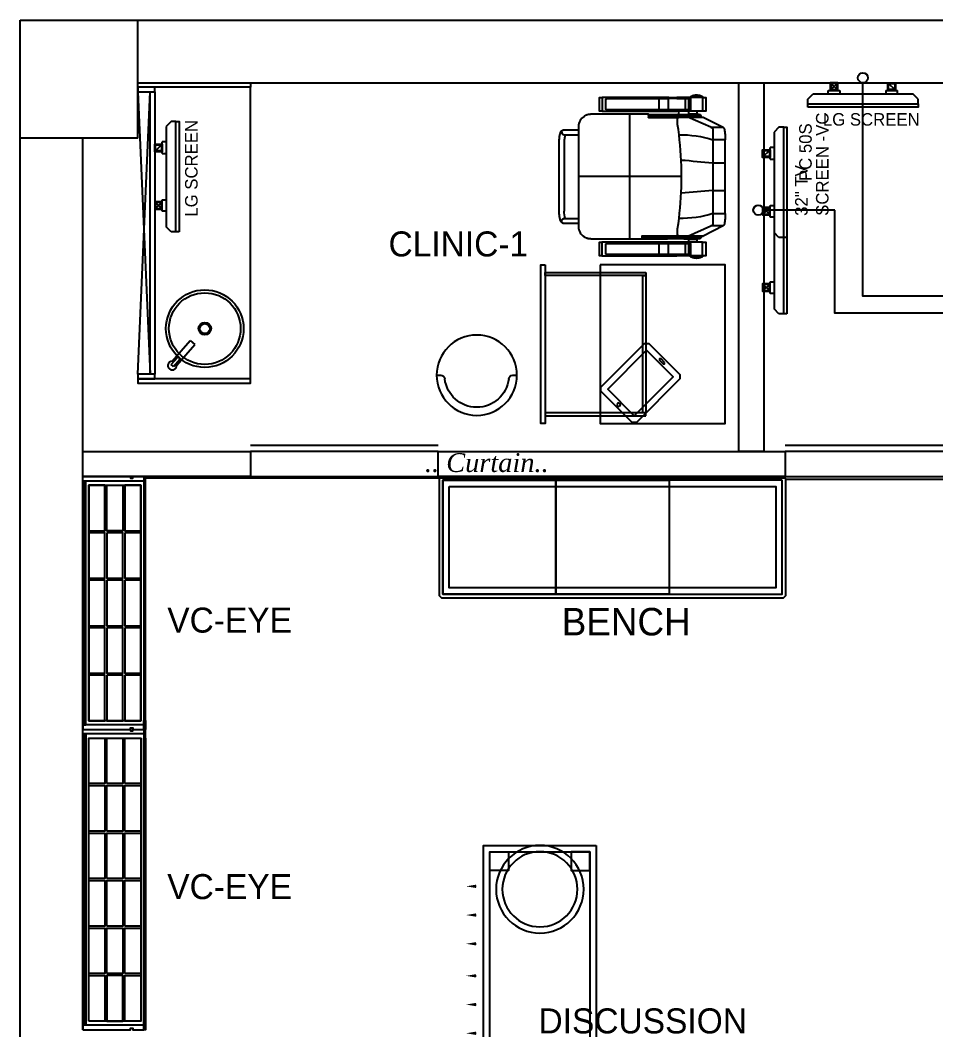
# Model space of a CAD drawing. Header units: metres. Extents: x 9275 to 22055, y -1037022 to -1028289.
# Drawn here: x 9275 to 12931, y -1032322 to -1028289 of the extents above; entities that cross this region are included whole.
import ezdxf

# ---------------------------------------------------------------- set-up
doc = ezdxf.new("R2010")
doc.units = ezdxf.units.M
for name, color, linetype in [('Column', 243, 'Continuous'), ('curtain', 144, 'Continuous'), ('Floor-Unit', 1, 'Continuous'), ('LENS_CURTAIN', 5, 'Continuous'), ('LENS_FURNITURE', 13, 'Continuous'), ('LENS_PARTITION', 21, 'Continuous'), ('LENS_TEXT', 31, 'Continuous'), ('LK-FLUTTED FINISH', 20, 'Continuous'), ('LN-DIMENSION', 252, 'Continuous'), ('LN-ELEVATION-1', 81, 'Continuous'), ('LN-ELEVATION-2', 103, 'Continuous'), ('LN-ELEVATION-3', 125, 'Continuous'), ('LN-ELEVATION-5', 167, 'Continuous'), ('LN-HATCH', 251, 'Continuous'), ('LN-TEXT', 255, 'Continuous'), ('Mirror', 4, 'Continuous'), ('TV', 3, 'Continuous'), ('wall', 5, 'Continuous')]:
    doc.layers.add(name, color=color, linetype=linetype)

# ---------------------------------------------------------------- blocks, each defined once
blk = doc.blocks.new('sfeqwef')
at = {"layer": 'Column'}
for q in [(-471, 0), (0, -469)]:
    blk.add_line((-471, -469), q, dxfattribs=at)
at = {"layer": 'LENS_CURTAIN'}
for points in [[(-1823, -919), (-1823, -1669), (-1723, -1669), (-1723, -919)], [(-1823, -3054.6), (-1823, -3804.6), (-1723, -3804.6), (-1723, -3054.6)]]:
    blk.add_lwpolyline(points, close=True, dxfattribs=at)
at = {"layer": 'LENS_PARTITION'}
for points in [[(-1723, -919), (-1823, -919), (-1823, -250), (-1723, -250)], [(-1723, -3054.6), (-1823, -3054.6), (-1823, -1669), (-1723, -1669)], [(-1723, -2869), (-250, -2869), (-250, -2969), (-1723, -2969)]]:
    blk.add_lwpolyline(points, close=True, dxfattribs=at)
at = {"layer": 'LK-FLUTTED FINISH'}
blk.add_lwpolyline([(-1835, -7822), (-1835, -3054.6)], dxfattribs=at)
at = {"layer": 'Mirror'}
for points in [[(-1830.8, -3053.3), (-1829, -500)], [(-1824.8, -3053.3), (-1823, -500)]]:
    blk.add_lwpolyline(points, dxfattribs=at)
at = {"layer": 'wall', "color": 1}
for p, q in [((-8233, 0), (0, 0)), ((0, 0), (0, -12780)), ((-4033, -250), (-471, -250)), ((-250, -469), (-250, -6707))]:
    blk.add_line(p, q, dxfattribs=at)
blk = doc.blocks.new('rtf')
at = {"color": 0, "linetype": 'ByBlock'}
for p, q in [((16412.5, -172798.8), (16452.4, -172798.8)), ((16412.5, -172810.8), (16412.5, -172798.8)), ((16412.5, -172810.8), (16452.4, -172810.8)), ((16425.3, -172793.1), (16535.3, -172793.1)), ((16535.3, -172793.1), (16535.3, -172817.1)), ((16425.3, -172817.1), (16535.3, -172817.1))]:
    blk.add_line(p, q, dxfattribs=at)
for centre, radius, start, end in [((16412.5, -172805.1), 17.5, 21.0506, 340.9422), ((16444.5, -172804.8), 9.89, 322.6562, 37.3438)]:
    blk.add_arc(centre, radius, start, end, dxfattribs=at)
blk = doc.blocks.new('dsg')
at = {"color": 0, "linetype": 'ByBlock'}
for radius in [155, 143, 25, 20]:
    blk.add_circle((11491.5, -171102.6), radius, dxfattribs=at)
blk.add_blockref('rtf', (-5117.5, 1702.9), dxfattribs=at)
blk = doc.blocks.new('CLINIC - CABINET SINK')
at = {"layer": 'LN-ELEVATION-1'}
for points in [[(-581.4, 225), (-599.4, 225), (-599.4, -225), (-581.4, -225)], [(-581.4, 225), (-563.4, 225), (-563.4, 157), (-581.4, 157)], [(564.6, 225), (582.6, 225), (582.6, 157), (564.6, 157)], [(582.6, 225), (600.6, 225), (600.6, -225), (582.6, -225)], [(-563.4, 157), (564.6, 157), (564.6, 175), (-563.4, 175)]]:
    blk.add_lwpolyline(points, close=True, dxfattribs=at)
at = {"layer": 'LN-ELEVATION-2'}
blk.add_line((582.6, -225), (-581.4, -225), dxfattribs=at)
at = {"layer": 'LN-HATCH'}
for p, q in [((564.6, 225), (-563.4, 175)), ((-563.4, 225), (564.6, 175))]:
    blk.add_line(p, q, dxfattribs=at)
at = {"layer": 'LN-ELEVATION-3', "xscale": -1, "rotation": 41.1558274151866}
blk.add_blockref('dsg', (-103569.3, 136346.7), dxfattribs=at)
blk = doc.blocks.new('CLINIC SCREEN')
at = {"layer": 'TV'}
for p, q in [((-103.1, 42.9), (-127.4, 18.6)), ((-127.4, 42.9), (-103.1, 18.6)), ((102.7, 42.9), (127, 18.6)), ((-220, -19.4), (-200.6, 0)), ((200.6, 0), (-200.6, 0)), ((-138.5, 0), (-138.5, 15.5)), ((-138.5, 15.5), (-92, 15.5)), ((-92, 15.5), (-92, 0)), ((92, 15.5), (92, 0)), ((92, 15.5), (138.5, 15.5)), ((138.5, 0), (138.5, 15.5)), ((220, -19.4), (200.6, 0)), ((-220, -38.8), (-220, -19.4)), ((220, -38.8), (220, -19.4))]:
    blk.add_line(p, q, dxfattribs=at)
for points in [[(-130.4, 15.5), (-100.1, 15.5), (-100.1, 45.9), (-130.4, 45.9)], [(-127.4, 18.6), (-103.1, 18.6), (-103.1, 42.9), (-127.4, 42.9)], [(130, 15.5), (99.7, 15.5), (99.7, 45.9), (130, 45.9)], [(127, 18.6), (102.7, 18.6), (102.7, 42.9), (127, 42.9)], [(-220, -51.7), (-220, -38.8), (220, -38.8), (220, -51.7)]]:
    blk.add_lwpolyline(points, close=True, dxfattribs=at)
at = {"layer": 'Floor-Unit', "color": 0}
blk.add_text('LG SCREEN', height=50, dxfattribs=at).set_placement((-159.9, -125.4))
blk = doc.blocks.new('Chair')
at = {"layer": 'Floor-Unit'}
for p, q in [((587017.2, -21249.2), (586990.8, -21249.2)), ((587490.8, -21249.2), (587464.4, -21249.2))]:
    blk.add_line(p, q, dxfattribs=at)
blk.add_circle((587240.8, -21249.2), 250, dxfattribs=at)
for centre, radius, start, end in [((587017.2, -21274.2), 25, 6.37937, 90), ((587464.4, -21274.2), 25, 90, 173.62063), ((587240.8, -21249.2), 200, 186.37937, 353.62063)]:
    blk.add_arc(centre, radius, start, end, dxfattribs=at)
blk = doc.blocks.new('chr')
at = {"layer": 'Defpoints'}
for p, q in [((0, 205.7), (0, -205.7)), ((-249, 0), (249, 0))]:
    blk.add_line(p, q, dxfattribs=at)
at = {"layer": 'LENS_FURNITURE'}
for points in [[(-197, 372.7), (-237.8, 291.7), (-237.8, 231.2), (-238, 230.4), (-238, 199.5), (-238, 199.4)], [(-147.2, 331.1), (-147.2, 380.6), (-151.5, 380.5), (-155.9, 380.4), (-160.1, 380.3), (-164.3, 380.1), (-168.3, 379.8), (-172.2, 379.4), (-175.9, 379), (-179.3, 378.5), (-182.5, 378), (-185.5, 377.5), (-188.1, 376.9), (-190.5, 376.2), (-192.5, 375.6), (-194.2, 374.9), (-195.5, 374.1), (-196.4, 373.4), (-197, 372.7), (-197, 322.4)], [(-147.2, 380.6), (147.2, 380.6)], [(-54.8, 331.1), (-54.8, 380.6)], [(54.8, 331.1), (54.8, 380.6)], [(197, 322.4), (197, 372.7), (196.5, 373.4), (195.5, 374.1), (194.2, 374.9), (192.5, 375.6), (190.5, 376.2), (188.2, 376.9), (185.5, 377.5), (182.6, 378), (179.4, 378.5), (175.9, 379), (172.2, 379.4), (168.4, 379.8), (164.3, 380.1), (160.2, 380.3), (155.9, 380.4), (151.6, 380.5), (147.2, 380.6), (147.2, 331.1)], [(238, 199.4), (238, 199.5), (238, 230.4), (237.8, 231.2), (237.8, 291.7), (197, 372.7)], [(147.2, 331.1), (-147.2, 331.1)], [(-316.5, 290.7), (-318.5, 290.7), (-318.8, 290.3), (-319.1, 289.9), (-319.3, 289.4), (-319.9, 288.6), (-320.1, 288.1), (-320.4, 287.7), (-320.9, 286.8), (-321.2, 286.4), (-321.4, 285.9), (-321.6, 285.5), (-321.8, 285), (-322.3, 284.1), (-322.5, 283.6), (-322.7, 283.2), (-322.9, 282.7), (-323.1, 282.2), (-323.3, 281.8), (-323.5, 281.3), (-323.8, 280.4), (-324, 279.9), (-324.1, 279.4), (-324.5, 278.4), (-324.6, 277.9), (-324.7, 277.5), (-324.9, 277), (-325, 276.5), (-325.2, 275.5), (-325.5, 274.5), (-325.6, 274), (-325.7, 273.5), (-325.9, 272), (-326.1, 270.5), (-326.1, 270), (-326.2, 269.5), (-326.2, 269), (-326.3, 268.5), (-326.3, 268), (-326.3, 267.5), (-326.3, 267), (-326.3, 266.5), (-326.4, 266), (-326.4, 265.4), (-326.3, 264.9), (-326.3, 264.4), (-326.3, 263.9), (-326.3, 262.9), (-326.2, 262.4), (-326.2, 261.9), (-326.1, 261.4), (-326.1, 260.9), (-325.9, 259.4), (-325.8, 258.9), (-325.7, 258.4), (-325.7, 257.9), (-325.6, 257.4), (-325.5, 256.9), (-325.4, 256.4), (-325.2, 255.9), (-325, 254.9), (-324.9, 254.4), (-324.7, 253.9), (-324.6, 253.4), (-324.5, 253), (-324, 251.5), (-323.8, 251), (-323.6, 250.5), (-323.5, 250.1), (-323.3, 249.6), (-323.1, 249.1), (-322.9, 248.7), (-322.7, 248.2), (-322.5, 247.7), (-322.3, 247.3), (-321.8, 246.4), (-321.6, 245.9), (-321.4, 245.5), (-321.2, 245), (-320.7, 244.1), (-320.4, 243.7), (-320.1, 243.2), (-319.9, 242.8), (-319.3, 242), (-319.1, 241.5), (-318.8, 241.1), (-318.5, 240.7), (-316.5, 240.7)], [(-318.5, 240.7), (-318.5, 290.7)], [(-261.5, 290.2), (-261.5, 303.2), (-316.5, 303.2), (-316.5, 290.2), (-261.5, 290.2), (-261.5, 187)], [(-316.5, 290.2), (-316.5, 187)], [(-238, 277.2), (-242, 277.2), (-242, 283.1), (-242.2, 283.1), (-242.6, 283.1), (-242.8, 283), (-243, 283), (-243.1, 283), (-243.3, 283), (-243.5, 282.9), (-243.7, 282.9), (-244.1, 282.8), (-244.2, 282.7), (-244.4, 282.6), (-244.8, 282.5), (-244.9, 282.4), (-245.1, 282.3), (-245.3, 282.2), (-245.6, 282), (-245.8, 281.9), (-245.9, 281.8), (-246.1, 281.7), (-246.2, 281.5), (-246.4, 281.4), (-246.5, 281.3), (-246.6, 281.2), (-246.8, 281), (-246.9, 280.9), (-247, 280.7), (-247.1, 280.6), (-247.4, 280.3), (-247.5, 280.1), (-247.6, 280), (-247.7, 279.8), (-247.8, 279.6), (-247.9, 279.3), (-248.1, 278.9), (-248.2, 278.6), (-248.3, 278.4), (-248.3, 278.2), (-248.4, 278), (-248.4, 277.8), (-248.4, 277.6), (-248.4, 277.4), (-248.5, 277.3), (-248.5, 277.1), (-248.5, 276.9), (-248.5, 276.7)], [(-238, 283.1), (-242, 283.1)], [(-238, 230.2), (-238, 230.4), (-238, 290.9), (-238, 291), (-238, 291.1), (-237.9, 291.2), (-237.9, 291.3), (-237.9, 291.4), (-237.9, 291.5), (-237.8, 291.6), (-237.8, 291.7)], [(-237.8, 231.2), (-197, 322.4)], [(197, 322.4), (237.8, 231.2)], [(197, 321.2), (197, 321.7), (197, 321.9)], [(238, 230.2), (238, 230.4), (238, 290.9), (238, 291), (238, 291.1), (238, 291.2), (238, 291.3), (237.9, 291.4), (237.9, 291.5), (237.9, 291.6), (237.8, 291.7)], [(248.5, 276.7), (248.5, 277.3), (248.4, 277.4), (248.4, 277.6), (248.4, 277.8), (248.4, 278), (248.3, 278.2), (248.1, 278.7), (248.1, 278.9), (247.9, 279.3), (247.9, 279.4), (247.8, 279.6), (247.7, 279.8), (247.6, 280), (247.5, 280.1), (247.4, 280.3), (247.1, 280.6), (247, 280.7), (246.9, 280.9), (246.8, 281), (246.6, 281.2), (246.5, 281.3), (246.1, 281.7), (245.9, 281.8), (245.8, 281.9), (245.6, 282), (245.3, 282.2), (245.1, 282.3), (244.9, 282.4), (244.8, 282.5), (244.4, 282.6), (244.2, 282.7), (244.1, 282.8), (243.9, 282.8), (243.7, 282.9), (243.5, 282.9), (243.3, 283), (243.1, 283), (242.9, 283), (242.8, 283), (242.6, 283.1), (242.2, 283.1), (242, 283.1), (242, 277.2), (238, 277.2)], [(242, 283.1), (238, 283.1)], [(316.5, 290.4), (316.5, 303.4), (261.5, 303.4), (261.5, 290.4), (316.5, 290.4), (316.5, 187.2)], [(261.5, 290.4), (261.5, 187.2)], [(316.5, 240.9), (318.5, 240.9), (318.8, 241.3), (319.1, 241.7), (319.6, 242.6), (320.1, 243.4), (320.7, 244.3), (320.9, 244.8), (321.2, 245.2), (321.4, 245.6), (321.6, 246.1), (321.8, 246.5), (322.1, 247), (322.3, 247.5), (322.5, 247.9), (322.7, 248.4), (322.9, 248.9), (323.1, 249.3), (323.3, 249.8), (323.5, 250.3), (323.8, 251.2), (324, 251.7), (324.1, 252.2), (324.5, 253.1), (324.6, 253.6), (324.9, 254.6), (325, 255.1), (325.2, 256.1), (325.4, 256.6), (325.5, 257.1), (325.6, 257.6), (325.7, 258.1), (325.7, 258.6), (325.8, 259.1), (326, 260.1), (326.1, 261.1), (326.1, 261.6), (326.2, 262.1), (326.3, 263.1), (326.3, 263.6), (326.3, 264.1), (326.3, 264.6), (326.3, 265.1), (326.4, 265.6), (326.4, 266.1), (326.3, 266.6), (326.3, 267.1), (326.3, 267.7), (326.3, 268.2), (326.3, 268.7), (326.2, 269.7), (326.1, 270.2), (326.1, 270.7), (326, 271.7), (325.8, 272.7), (325.7, 273.2), (325.7, 273.7), (325.5, 274.7), (325.4, 275.2), (325.2, 275.7), (325, 276.7), (324.9, 277.2), (324.7, 277.6), (324.6, 278.1), (324.5, 278.6), (324.1, 279.6), (324, 280.1), (323.8, 280.6), (323.5, 281.5), (323.3, 282), (322.9, 282.9), (322.7, 283.4), (322.3, 284.3), (321.8, 285.2), (321.6, 285.7), (321.4, 286.1), (321.2, 286.6), (320.9, 287), (320.7, 287.5), (320.1, 288.3), (319.9, 288.8), (319.6, 289.2), (319.3, 289.6), (319.1, 290), (318.8, 290.5), (318.5, 290.9), (316.5, 290.9)], [(318.5, 290.9), (318.5, 240.9)], [(-248.5, 265.7), (-249.5, 266.7), (-261.5, 266.7)], [(-249.5, 234.7), (-249.5, 266.7)], [(-242.5, 257.7), (-242.5, 276.7), (-248.5, 276.7), (-248.5, 257.7)], [(-242.5, 249.3), (-242.5, 249.4), (-242.4, 249.6), (-242.2, 249.6), (-242, 249.6), (-242, 277.2), (-242.1, 277.2), (-242.1, 277.2), (-242.2, 277.1), (-242.2, 277.1), (-242.3, 277.1), (-242.3, 277), (-242.4, 277), (-242.4, 277), (-242.5, 276.9), (-242.5, 276.8), (-242.5, 276.8), (-242.5, 276.7), (-242.5, 276.7)], [(-238, 201.8), (-238.2, 201.6), (-238.4, 201.5), (-238.6, 201.3), (-238.8, 201.1), (-238.9, 200.9), (-239.1, 200.8), (-239.3, 200.6), (-239.5, 200.4), (-239.7, 200.2), (-239.8, 200), (-240, 199.8), (-240.2, 199.6), (-240.3, 199.4), (-240.5, 199.2), (-240.6, 199), (-240.9, 198.6), (-241.1, 198.1), (-241.2, 197.9), (-241.4, 197.7), (-241.5, 197.4), (-241.6, 197.2), (-241.7, 197), (-241.8, 196.7), (-241.9, 196.5), (-241.9, 196.2), (-242, 196), (-242.1, 195.8), (-242.2, 195.5), (-242.2, 195.3), (-242.3, 195), (-242.3, 194.8), (-242.4, 194.5), (-242.4, 194), (-242.5, 193.7), (-242.5, 193.2), (-242.5, 232.1), (-242.2, 236.1), (-241.2, 240.1), (-239.5, 243.8), (-238, 246)], [(-242, 249.6), (-240.7, 249.6), (-239.3, 249.6), (-238, 249.5)], [(238, 246.1), (238.5, 245.4), (240.2, 242.4), (241.5, 239.1), (242.2, 235.6), (242.5, 232.1), (242.5, 193.2), (242.5, 84), (242.2, 81.9), (241.2, 79.8), (239.7, 77.4), (237.7, 75), (236, 73.4), (236, 73.4), (236.4, 73.5), (238.1, 74), (240.7, 74.9), (242.8, 75.7), (244.4, 76.5), (245.5, 77.3), (245.3, 77.5), (245.1, 77.6), (244.8, 77.9), (244.5, 78.3), (244.4, 78.5), (244.2, 78.7), (244.1, 78.8), (243.9, 79.2), (243.8, 79.4), (243.6, 79.6), (243.5, 79.8), (243.4, 80), (243.3, 80.2), (243.2, 80.4), (243.1, 80.7), (243.1, 80.9), (243, 81.1), (242.9, 81.3), (242.8, 81.7), (242.7, 82), (242.7, 82.2), (242.6, 82.4), (242.6, 82.6), (242.6, 82.9), (242.5, 83.1), (242.5, 83.5), (242.5, 83.8), (242.5, 84)], [(238, 249.5), (239.3, 249.6), (242, 249.6)], [(242.5, 249.3), (242.4, 249.5), (242.4, 249.5), (242.4, 249.5), (242.4, 249.5), (242.2, 249.6), (242, 249.6), (242, 277.2), (242.1, 277.2), (242.1, 277.2), (242.2, 277.1), (242.2, 277.1), (242.3, 277.1), (242.3, 277), (242.4, 277), (242.4, 277), (242.5, 276.9), (242.5, 276.8), (242.5, 276.8), (242.5, 276.7), (242.5, 276.7)], [(242.5, 257.7), (242.5, 276.7), (248.5, 276.7), (248.5, 257.7)], [(261.5, 266.9), (249.5, 266.9), (248.5, 265.9)], [(249.5, 266.9), (249.5, 234.9)], [(-266.5, 187), (-266.5, 241.7), (-311.5, 241.7), (-311.5, 187)], [(-266.5, 233.8), (-311.5, 233.8)], [(-266.5, 219.8), (-311.5, 219.8)], [(-261.5, 234.7), (-249.5, 234.7), (-248.5, 235.7)], [(-248.5, 215.4), (-248.5, 209.6), (-242.5, 209.6), (-242.5, 215.4), (-248.5, 215.4), (-248.5, 235.9)], [(-248.5, 209.6), (-248.5, 149.4)], [(-242.5, 235.9), (-242.5, 215.4)], [(-242.5, 222.6), (-242.4, 223), (-242.4, 223.1), (-242.4, 223.1), (-242.4, 223.1), (-242.2, 223.4), (-242, 223.6)], [(-242.5, 209.6), (-242.5, 149.4)], [(-214.9, 189.4), (-208.1, 190.4), (-187.4, 193.3), (-166.6, 195.9), (-145.8, 198.2), (-125, 200.2), (-104.2, 201.9), (-83.3, 203.3), (-62.4, 204.4), (-41.5, 205.2), (-20.6, 205.7), (0.3, 205.8), (21.2, 205.6), (42.1, 205.2), (63, 204.4), (83.9, 203.3), (104.8, 201.9), (125.6, 200.2), (146.5, 198.2), (167.2, 195.8), (188, 193.2), (208.7, 190.3), (214.9, 189.4)], [(236, 193.5), (242.5, 193.2), (242.5, 193.5), (242.5, 193.7), (242.4, 194.2), (242.4, 194.5), (242.3, 194.8), (242.3, 195), (242.2, 195.2), (242.2, 195.5), (242.1, 195.7), (242, 196), (242, 196.2), (241.9, 196.5), (241.7, 196.9), (241.5, 197.4), (241.3, 197.9), (241.2, 198.1), (240.9, 198.5), (240.8, 198.8), (240.6, 199), (240.3, 199.4), (240.2, 199.6), (240, 199.8), (239.9, 200), (239.7, 200.2), (239.5, 200.4), (239.4, 200.6), (239.2, 200.7), (239, 200.9), (238.8, 201.1), (238.4, 201.4), (238, 201.7)], [(242, 223.7), (242.2, 223.4), (242.4, 223.2), (242.5, 223), (242.5, 222.7)], [(242.5, 214.3), (242.5, 209.8), (248.5, 209.8), (248.5, 214.3), (242.5, 214.3), (242.5, 235.9)], [(242.5, 149.5), (242.5, 209.8)], [(248.5, 235.9), (249.5, 234.9), (261.5, 234.9)], [(248.5, 214.3), (248.5, 235.9)], [(248.5, 149.5), (248.5, 209.8)], [(311.5, 187.2), (311.5, 241.8), (266.5, 241.8), (266.5, 187.2)], [(311.5, 234), (266.5, 234)], [(311.5, 220), (266.5, 220)], [(-316.5, 155.2), (-316.5, 187), (-311.5, 187), (-311.5, 155.2)], [(-266.5, 155.2), (-266.5, 187), (-261.5, 187), (-261.5, 155.2)], [(-236, 193.5), (-236.5, 193.5), (-237.1, 193.5), (-238.2, 193.5), (-238.7, 193.5), (-239.2, 193.5), (-239.8, 193.4), (-240.3, 193.4), (-241.4, 193.3), (-242, 193.3), (-242.5, 193.2), (-242.5, 59), (-242.2, 57), (-241.2, 54.8), (-239.8, 52.5), (-237.7, 50), (-236, 48.4), (-236, 193.4)], [(-238, 199.5), (-238, 199.4), (-238, 199.1), (-238, 198.6), (-237.9, 198.4), (-237.9, 197.9), (-237.8, 197.7), (-237.7, 197.2), (-237.7, 197), (-237.6, 196.7), (-237.6, 196.5), (-237.5, 196.3), (-237.4, 196), (-237.3, 195.8), (-237.2, 195.6), (-237.1, 195.4), (-237, 195.1), (-236.9, 194.9), (-236.8, 194.7), (-236.5, 194.1), (-236.3, 193.9), (-236.2, 193.7), (-236.1, 193.5), (-235.8, 193.1), (-235.5, 192.7), (-235.3, 192.6), (-235.1, 192.4), (-235, 192.2), (-234.8, 192), (-234.6, 191.9), (-234.2, 191.6), (-233.9, 191.3), (-233.5, 191), (-233.3, 190.9), (-233, 190.7), (-232.6, 190.5), (-232.4, 190.4), (-232, 190.2), (-231.7, 190.1), (-231.5, 190), (-231.1, 189.8), (-230.8, 189.8), (-230.6, 189.7), (-230.4, 189.7), (-230.1, 189.6), (-229.9, 189.5), (-229.7, 189.5), (-229.4, 189.5), (-228.9, 189.4), (-228.7, 189.4), (-228.5, 189.4), (-228.2, 189.4), (-228, 189.4), (-214.9, 189.4)], [(214.9, 189.4), (228, 189.4), (228.3, 189.4), (228.5, 189.4), (228.7, 189.4), (229, 189.4), (229.5, 189.5), (229.7, 189.5), (229.9, 189.5), (230.6, 189.7), (230.9, 189.8), (231.1, 189.8), (231.3, 189.9), (231.6, 190), (231.8, 190.1), (232, 190.2), (232.2, 190.3), (232.4, 190.4), (232.7, 190.5), (233.1, 190.7), (233.3, 190.9), (233.5, 191), (233.9, 191.3), (234.3, 191.6), (234.6, 191.9), (234.8, 192), (235, 192.2), (235.2, 192.4), (235.3, 192.6), (235.5, 192.7), (235.8, 193.1), (236.1, 193.5), (236.4, 193.9), (236.5, 194.1), (236.6, 194.3), (236.9, 194.7), (237, 194.9), (237.1, 195.1), (237.2, 195.4), (237.3, 195.6), (237.4, 195.8), (237.5, 196), (237.5, 196.3), (237.6, 196.5), (237.7, 196.7), (237.8, 197.4), (237.9, 197.7), (237.9, 197.9), (238, 198.4), (238, 198.6), (238, 198.9), (238, 199.1), (238, 199.4), (238, 199.5)], [(249, 73.3), (236, 73.4), (236, 193.3)], [(261.5, 194), (248.5, 194)], [(261.5, 155.4), (261.5, 187.2), (266.5, 187.2), (266.5, 155.4)], [(-316.5, -111.8), (-316.5, 155.2), (-311.5, 155.2), (-311.5, -91.8), (-311.5, -92), (-311.5, -92.1), (-311.5, -92.3), (-311.5, -92.5), (-311.4, -92.7), (-311.4, -93), (-311.3, -93.2), (-311.3, -93.3), (-311.2, -93.6), (-311.1, -93.8), (-311, -93.9), (-310.9, -94.1), (-310.9, -94.3), (-310.6, -94.7), (-310.5, -94.8), (-310.4, -95), (-310.3, -95.1), (-310.1, -95.2), (-309.9, -95.5), (-309.8, -95.6), (-309.7, -95.7), (-309.2, -96), (-309.1, -96.1), (-309, -96.2), (-308.8, -96.2), (-308.5, -96.4), (-308.2, -96.5), (-308, -96.6), (-307.7, -96.7), (-307.5, -96.7), (-307.3, -96.7), (-307.2, -96.8), (-307, -96.8), (-306.8, -96.8), (-306.7, -96.8), (-306.5, -96.8), (-271.5, -96.8), (-271.3, -96.8), (-271.2, -96.8), (-271, -96.8), (-270.8, -96.8), (-270.5, -96.7), (-270.3, -96.7), (-270, -96.6), (-269.8, -96.5), (-269.7, -96.5), (-269.5, -96.4), (-269.2, -96.2), (-269.1, -96.2), (-268.9, -96.1), (-268.8, -96), (-268.6, -95.9), (-268.3, -95.7), (-268.2, -95.6), (-268.1, -95.5), (-267.8, -95.2), (-267.7, -95.1), (-267.6, -95), (-267.5, -94.8), (-267.4, -94.7), (-267.3, -94.5), (-267.2, -94.4), (-267.1, -94.1), (-267, -93.9), (-266.9, -93.6), (-266.8, -93.5), (-266.7, -93.3), (-266.7, -93.2), (-266.6, -93), (-266.6, -92.7), (-266.5, -92.5), (-266.5, -92.3), (-266.5, -92), (-266.5, -91.8), (-266.5, 155.2), (-261.5, 155.2), (-261.5, -111.8)], [(-266.5, 152.7), (-311.5, 152.7)], [(-248.5, 50.7), (-248.5, 52.8), (-248.5, 149.4), (-242.5, 149.4), (-242.5, 61.3)], [(248.5, 75.6), (248.5, 149.5), (242.5, 149.5), (242.5, 83.8)], [(316.5, 155.4), (316.5, -111.6), (261.5, -111.6), (261.5, -121.6), (316.5, -121.6), (316.5, -111.6)], [(261.5, -111.6), (261.5, 155.4), (266.5, 155.4), (266.5, -91.6), (266.5, -91.8), (266.5, -91.9), (266.5, -92.1), (266.5, -92.3), (266.6, -92.5), (266.6, -92.6), (266.6, -92.8), (266.7, -93.1), (266.8, -93.3), (266.8, -93.4), (266.9, -93.6), (267, -93.8), (267.1, -93.9), (267.1, -94.1), (267.2, -94.2), (267.3, -94.4), (267.4, -94.5), (267.5, -94.6), (267.6, -94.8), (267.7, -94.9), (267.8, -95), (268.1, -95.3), (268.2, -95.4), (268.3, -95.5), (268.6, -95.7), (268.8, -95.8), (268.9, -95.9), (269, -96), (269.4, -96.1), (269.8, -96.3), (270, -96.4), (270.3, -96.5), (270.5, -96.5), (270.6, -96.5), (270.8, -96.6), (271, -96.6), (271.2, -96.6), (271.5, -96.6), (306.5, -96.6), (306.7, -96.6), (306.8, -96.6), (307, -96.6), (307.2, -96.6), (307.3, -96.5), (307.5, -96.5), (307.7, -96.5), (308, -96.4), (308.2, -96.3), (308.3, -96.3), (308.6, -96.1), (308.8, -96), (308.9, -96), (309.1, -95.9), (309.2, -95.8), (309.4, -95.7), (309.7, -95.5), (309.8, -95.4), (309.9, -95.3), (310.1, -95), (310.3, -94.9), (310.4, -94.8), (310.6, -94.5), (310.7, -94.4), (310.8, -94.2), (310.9, -94.1), (310.9, -93.9), (311, -93.8), (311.1, -93.4), (311.2, -93.3), (311.3, -93.1), (311.4, -92.8), (311.4, -92.6), (311.4, -92.5), (311.5, -92.3), (311.5, -92.1), (311.5, -91.9), (311.5, -91.8), (311.5, -91.6), (311.5, 155.4)], [(311.5, 152.9), (266.5, 152.9)], [(-266.5, 115.3), (-311.5, 115.3)], [(311.5, 115.5), (266.5, 115.5)], [(-249, 48.3), (-236, 48.4), (-236, 48.4), (-236.4, 48.5), (-238.1, 49), (-240.7, 49.9), (-242.8, 50.7), (-244.4, 51.5), (-245.5, 52.3), (-245.3, 52.5), (-245.1, 52.6), (-244.8, 52.9), (-244.5, 53.3), (-244.4, 53.5), (-244.2, 53.7), (-244.1, 53.8), (-244, 54), (-243.9, 54.2), (-243.6, 54.6), (-243.5, 54.8), (-243.4, 55), (-243.3, 55.2), (-243.2, 55.4), (-243.1, 55.7), (-243.1, 55.9), (-243, 56.1), (-242.9, 56.3), (-242.8, 56.7), (-242.7, 57), (-242.7, 57.2), (-242.6, 57.4), (-242.6, 57.6), (-242.6, 57.9), (-242.5, 58.1), (-242.5, 58.5), (-242.5, 58.8), (-242.5, 59)], [(-249, -155.7), (-249, 48.3), (-249, 48.5), (-249, 48.6), (-249, 48.8), (-249, 49), (-248.9, 49.2), (-248.9, 49.4), (-248.9, 49.6), (-248.8, 49.8), (-248.8, 49.9), (-248.7, 50.1), (-248.6, 50.5), (-248.4, 50.8), (-248.4, 51), (-248.3, 51.1), (-248.2, 51.3), (-248, 51.6), (-247.9, 51.8), (-247.8, 51.9), (-247.6, 52.1), (-247.5, 52.2), (-247.3, 52.5), (-247.1, 52.6), (-247, 52.7), (-246.9, 52.9), (-246.7, 53), (-246.6, 53.1), (-246.3, 52.9), (-245.5, 52.3)], [(-248.5, 52.8), (-246.9, 52.8)], [(-246.6, 53.1), (-246.2, 53.4), (-245.8, 53.7), (-245.5, 54), (-245.1, 54.4), (-245, 54.6), (-244.7, 54.9), (-244.5, 55.1), (-244.4, 55.3), (-244.2, 55.5), (-244.1, 55.7), (-244, 55.9), (-243.9, 56.1), (-243.6, 56.5), (-243.5, 56.8), (-243.4, 57), (-243.3, 57.2), (-243.2, 57.4), (-243.1, 57.9), (-242.9, 58.3), (-242.8, 58.8), (-242.7, 59), (-242.7, 59.2), (-242.6, 59.5), (-242.6, 59.7), (-242.6, 59.9), (-242.5, 60.2), (-242.5, 60.7), (-242.5, 60.9), (-242.5, 61.1)], [(246.5, 78.1), (246.2, 77.9), (245.5, 77.3)], [(248.5, 75.7), (248.7, 75.2), (248.7, 75), (248.8, 74.8), (248.8, 74.7), (248.9, 74.5), (249, 74), (249, 73.8), (249, 73.5), (249, 73.3), (249, -155.7)], [(-249, -155.7), (-249, -156.3), (-249, -156.8), (-249, -157.3), (-249, -157.9), (-248.9, -158.4), (-248.9, -159.5), (-248.8, -160), (-248.7, -161.1), (-248.7, -161.6), (-248.6, -162.1), (-248.5, -162.7), (-248.4, -163.7), (-248.3, -164.2), (-248.1, -165.3), (-248, -165.8), (-247.9, -166.3), (-247.7, -166.9), (-247.6, -167.4), (-247.5, -167.9), (-247.2, -168.9), (-246.9, -170), (-246.8, -170.5), (-246.4, -171.5), (-246.3, -172), (-246.1, -172.5), (-245.9, -173), (-245.7, -173.5), (-245.5, -174), (-245.3, -174.5), (-244.7, -176), (-244.5, -176.5), (-243.8, -177.9), (-243.1, -179.3), (-242.6, -180.3), (-242.3, -180.7), (-242, -181.2), (-241.7, -181.7), (-241.2, -182.6), (-240.9, -183)], [(249, -155.7), (249, -156.3), (249, -156.8), (249, -157.3), (248.9, -157.9), (248.9, -158.4), (248.9, -159.5), (248.8, -160), (248.8, -160.5), (248.7, -161.1), (248.7, -161.6), (248.6, -162.1), (248.5, -162.7), (248.4, -163.7), (248.3, -164.2), (248.2, -164.8), (248.1, -165.3), (248, -165.8), (247.9, -166.3), (247.7, -166.9), (247.6, -167.4), (247.5, -167.9), (247.2, -168.9), (246.9, -170), (246.8, -170.5), (246.4, -171.5), (246.3, -172), (246.1, -172.5), (245.9, -173), (245.7, -173.5), (245.5, -174), (245.3, -174.5), (245.1, -175), (244.7, -176), (244.5, -176.5), (244, -177.4), (243.8, -177.9), (243.6, -178.4), (243.1, -179.3), (242.8, -179.8), (242, -181.2), (241.7, -181.7), (241.2, -182.6), (240.9, -183), (236.9, -188.4), (233, -192.4), (228.7, -196), (224, -199), (218.3, -201.8), (212.4, -203.9), (205.8, -205.3), (199, -205.7), (199, -205.7)], [(-199, -205.7), (-199, -205.7), (-205.8, -205.3), (-212.4, -203.9), (-218.3, -201.8), (-224, -199), (-228.7, -196), (-233, -192.4), (-236.9, -188.4), (-240.9, -183), (-240.9, -183.1), (-240.9, -183.1)], [(199, -205.7), (-199, -205.7)], [(-187.5, -205.7), (-187.5, -262.7), (-187.4, -264.6), (-186.9, -266.5), (-186.2, -268.2), (-185.3, -269.8), (-184.3, -271.2), (-183, -272.5), (-181.5, -273.7), (-179.7, -274.9), (-177.6, -276.1), (-175, -277.2), (-172, -278.2), (-169, -279.1), (-165.8, -279.8), (-162.6, -280.5), (-159.2, -281), (-155.7, -281.4), (-152.2, -281.8), (-148.5, -282.1), (-144.8, -282.3), (-141.1, -282.4), (-137.5, -282.4), (137.5, -282.4), (139.5, -282.4), (143.2, -282.3), (146.9, -282.2), (150.6, -281.9), (154.2, -281.6), (157.6, -281.2), (161, -280.7), (164.3, -280.1), (167.4, -279.5), (170.3, -278.7), (173.2, -277.8), (175.9, -276.8), (178.6, -275.6), (180.7, -274.3), (182.4, -273), (183.8, -271.7), (185, -270.2), (186, -268.6), (186.8, -266.9), (187.3, -265.1), (187.5, -263.3), (187.5, -262.7), (187.5, -205.7)], [(-177.5, -272.4), (-177.3, -272.4), (-176.8, -272.4), (-176.3, -272.4), (-176.1, -272.3), (-175.8, -272.3), (-175.6, -272.3), (-175.4, -272.2), (-175.1, -272.2), (-174.9, -272.1), (-174.4, -272), (-174.2, -271.9), (-174, -271.8), (-173.8, -271.7), (-173.3, -271.6), (-173.1, -271.5), (-172.5, -271.1), (-172.3, -271), (-171.9, -270.8), (-171.5, -270.5), (-171.1, -270.2), (-170.9, -270), (-170.8, -269.9), (-170.4, -269.6), (-170.1, -269.2), (-169.9, -269), (-169.6, -268.7), (-169.5, -268.5), (-169.3, -268.3), (-169.2, -268.1), (-169.1, -267.9), (-168.9, -267.7), (-168.7, -267.3), (-168.5, -266.9), (-168.4, -266.6), (-168.3, -266.4), (-168.2, -266.2), (-168.1, -266), (-168, -265.8), (-167.9, -265.3), (-167.8, -265.1), (-167.8, -264.8), (-167.7, -264.6), (-167.7, -264.4), (-167.6, -264.1), (-167.6, -263.9), (-167.6, -263.7), (-167.5, -263), (-167.5, -262.7), (-167.5, -205.7)], [(177.5, -272.4), (177.3, -272.4), (176.8, -272.4), (176.3, -272.4), (176.1, -272.3), (175.8, -272.3), (175.6, -272.3), (175.4, -272.2), (175.1, -272.2), (174.9, -272.1), (174.4, -272), (174.2, -271.9), (174, -271.8), (173.8, -271.7), (173.3, -271.6), (173.1, -271.5), (172.9, -271.4), (172.7, -271.2), (172.5, -271.1), (172.3, -271), (171.9, -270.8), (171.7, -270.6), (171.5, -270.5), (171.3, -270.3), (171.1, -270.2), (170.9, -270), (170.8, -269.9), (170.4, -269.6), (169.9, -269), (169.8, -268.9), (169.6, -268.7), (169.5, -268.5), (169.3, -268.3), (169.2, -268.1), (169.1, -267.9), (168.9, -267.7), (168.7, -267.3), (168.5, -266.9), (168.4, -266.6), (168.3, -266.4), (168.2, -266.2), (168.1, -266), (168, -265.8), (167.9, -265.5), (167.8, -265.1), (167.8, -264.8), (167.7, -264.6), (167.7, -264.4), (167.6, -264.1), (167.6, -263.9), (167.6, -263.7), (167.5, -263), (167.5, -262.7), (167.5, -205.7)], [(-187.5, -262.7), (-187.5, -263.2), (-187.4, -263.7), (-187.4, -264.1), (-187.3, -264.4), (-187.3, -264.6), (-187.2, -264.8), (-187.2, -265.1), (-187.1, -265.3), (-187, -265.8), (-186.9, -266), (-186.8, -266.2), (-186.7, -266.4), (-186.6, -266.6), (-186.5, -266.9), (-186.3, -267.3), (-186.1, -267.7), (-185.9, -267.9), (-185.8, -268.1), (-185.7, -268.3), (-185.5, -268.5), (-185.4, -268.7), (-185.1, -269), (-184.9, -269.2), (-184.6, -269.6), (-184.2, -269.9), (-183.9, -270.2), (-183.7, -270.3), (-183.5, -270.5), (-183.1, -270.8), (-182.7, -271), (-182.5, -271.1), (-181.9, -271.5), (-181.7, -271.6), (-181.2, -271.7), (-181, -271.8), (-180.8, -271.9), (-180.5, -272), (-180.1, -272.1), (-179.9, -272.2), (-179.6, -272.2), (-179.4, -272.3), (-179.2, -272.3), (-178.9, -272.3), (-178.7, -272.4), (-178.2, -272.4), (-177.7, -272.4), (-177.5, -272.4)], [(167.5, -258.6), (166.8, -258.9), (165.4, -259.4), (163.6, -259.8), (161.5, -260.3), (159.2, -260.7), (156.7, -261.1), (153.9, -261.5), (150.9, -261.8), (147.8, -262.1), (144.6, -262.3), (141.3, -262.4), (138.1, -262.4), (137.5, -262.4), (-137.5, -262.4)], [(177.5, -272.4), (177.7, -272.4), (178.2, -272.4), (178.7, -272.4), (178.9, -272.3), (179.2, -272.3), (179.4, -272.3), (179.6, -272.2), (179.9, -272.2), (180.1, -272.1), (180.5, -272), (180.8, -271.9), (181, -271.8), (181.2, -271.7), (181.7, -271.6), (181.9, -271.5), (182.5, -271.1), (182.7, -271), (182.9, -270.9), (183.1, -270.8), (183.3, -270.6), (183.5, -270.5), (183.7, -270.3), (183.9, -270.2), (184.2, -269.9), (184.6, -269.6), (184.9, -269.2), (185.1, -269), (185.2, -268.9), (185.4, -268.7), (185.7, -268.3), (185.8, -268.1), (185.9, -267.9), (186.1, -267.7), (186.3, -267.3), (186.5, -266.9), (186.6, -266.6), (186.7, -266.4), (186.8, -266.2), (187, -265.8), (187.1, -265.3), (187.2, -265.1), (187.2, -264.8), (187.3, -264.6), (187.3, -264.4), (187.4, -264.1), (187.4, -263.9), (187.5, -263.4), (187.5, -263.2), (187.5, -262.7)]]:
    blk.add_lwpolyline(points, dxfattribs=at)
for points in [[(-248.5, 235.9), (-242.5, 235.9), (-242.5, 257.7), (-248.5, 257.7)], [(248.5, 257.7), (242.5, 257.7), (242.5, 235.9), (248.5, 235.9)], [(316.5, 187.2), (311.5, 187.2), (311.5, 155.4), (316.5, 155.4)], [(-261.5, -111.8), (-316.5, -111.8), (-316.5, -121.8), (-261.5, -121.8)]]:
    blk.add_lwpolyline(points, close=True, dxfattribs=at)
for centre, radius, start, end in [((247.3, 203.6), 414.6, 162.0923, 181.0762), ((4674.9, -167.5), 4755.9, 173.9822, 175.5169), ((-4674.9, -167.5), 4755.9, 4.4831, 6.0178), ((-247.3, 203.6), 414.6, 358.9238, 17.9077), ((-140.4, -164.1), 98.4, 253.9957, 271.677)]:
    blk.add_arc(centre, radius, start, end, dxfattribs=at)
for points in [[(-147.2, 331.1), (-173.1, 331.1), (-194.7, 327.3), (-197, 322.4)], [(197, 322.4), (194.8, 327.3), (173.2, 331.1), (147.2, 331.1)]]:
    blk.add_spline(points, degree=3, dxfattribs=at)
blk = doc.blocks.new('servgewrgtrs')
at = {"layer": 'LENS_FURNITURE'}
blk.add_lwpolyline([(119.4, -352.5), (119.4, -985.5), (-380.6, -985.5), (-380.6, -352.5)], close=True, dxfattribs=at)
at = {"layer": 'LENS_FURNITURE', "color": 146}
for points in [[(338.5, -352.5), (338.5, -985.5), (356.5, -985.5), (356.5, -352.5)], [(-63.5, -382.5), (-63.5, -394.5), (338.5, -394.5), (338.5, -382.5)], [(-63.5, -394.5), (-63.5, -943.5), (-51.5, -943.5), (-51.5, -394.5)], [(-63.5, -955.5), (-63.5, -943.5), (338.5, -943.5), (338.5, -955.5)]]:
    blk.add_lwpolyline(points, close=True, dxfattribs=at)
at = {"layer": 'LENS_FURNITURE', "color": 18}
for points in [[(-8.5, -982), (115.9, -857.5), (115.9, -840.5), (-58, -666.6), (-75, -666.6), (-199.5, -791), (-199.5, -808), (-25.5, -982)], [(-17, -955.1), (89, -849), (-66.5, -693.5), (-172.6, -799.5)], [(-138.3, -741.9), (-124.2, -727.8), (-118.5, -727.8), (-118.5, -727.8), (-118.5, -733.4), (-132.6, -747.6), (-138.3, -747.6), (-138.3, -747.6)]]:
    blk.add_lwpolyline(points, close=True, dxfattribs=at)
blk.add_circle((44.8, -910.9), 7, dxfattribs=at)
at = {"layer": 'Floor-Unit', "xscale": 0.6413055337135763, "yscale": 0.6413055337135763, "zscale": 0.6413055337135763}
blk.add_blockref('Chair', (-375989.1, 12834.1), dxfattribs=at)
at = {"layer": 'LENS_PARTITION', "rotation": 90.00000000000003}
blk.add_blockref('chr', (0, 0), dxfattribs=at)
blk = doc.blocks.new('D-Table-1200')
at = {"layer": 'LN-ELEVATION-1', "linetype": 'ByBlock'}
for p, q in [((-1094.5, -480.3), (-1094.5, -479)), ((-979.8, -480.3), (-979.8, -479)), ((-865.1, -480.3), (-865.1, -479)), ((-750.4, -480.3), (-750.4, -479)), ((-635.6, -480.3), (-635.6, -479)), ((-520.9, -480.3), (-520.9, -479)), ((-392.9, -480.3), (-392.9, -479)), ((-278.1, -480.3), (-278.1, -479)), ((-163.4, -480.3), (-163.4, -479))]:
    blk.add_line(p, q, dxfattribs=at)
for points in [[(0, 0), (-1200, 0), (-1200, -450), (0, -450)], [(-25, -25), (-1175, -25), (-1175, -425), (-25, -425)]]:
    blk.add_lwpolyline(points, close=True, dxfattribs=at)
for radius in [175, 150]:
    blk.add_circle((-175, -225), radius, dxfattribs=at)
for points in [[(-1087.9, -480.3), (-1101.2, -480.3), (-1094.5, -520.3)], [(-973.1, -480.3), (-986.5, -480.3), (-979.8, -520.3)], [(-858.4, -480.3), (-871.8, -480.3), (-865.1, -520.3)], [(-743.7, -480.3), (-757, -480.3), (-750.4, -520.3)], [(-629, -480.3), (-642.3, -480.3), (-635.6, -520.3)], [(-514.2, -480.3), (-527.6, -480.3), (-520.9, -520.3)], [(-386.2, -480.3), (-399.5, -480.3), (-392.9, -520.3)], [(-271.5, -480.3), (-284.8, -480.3), (-278.1, -520.3)], [(-156.7, -480.3), (-170.1, -480.3), (-163.4, -520.3)]]:
    blk.add_solid(points, dxfattribs=at)
at = {"layer": 'LN-ELEVATION-5', "linetype": 'ByBlock'}
for p, q in [((-1025, -300), (-1175, -150)), ((-1175, -300), (-1025, -150))]:
    blk.add_line(p, q, dxfattribs=at)
for points in [[(-1100, -25), (-1175, -25), (-1175, -100), (-1100, -100)], [(-100, -25), (-25, -25), (-25, -100), (-100, -100)], [(-1025, -300), (-1175, -300), (-1175, -150), (-1025, -150)], [(-1100, -425), (-1175, -425), (-1175, -350), (-1100, -350)], [(-100, -425), (-25, -425), (-25, -350), (-100, -350)]]:
    blk.add_lwpolyline(points, close=True, dxfattribs=at)
blk = doc.blocks.new('12MM VC PLAN')
at = {"layer": 'LN-ELEVATION-1'}
for points in [[(-1200, 250), (-1200, 60), (-1194, 60), (-1194, 50), (-1200, 50), (-1200, 6), (-1182, 6), (-1182, 250)], [(-18, 238), (-1182, 238), (-1182, 244), (-18, 244)], [(0, 250), (0, 60), (-6, 60), (-6, 50), (0, 50), (0, 6), (-18, 6), (-18, 250)], [(-1165, 6), (-1165, 0), (-1200, 0), (-1200, 6)], [(-35, 6), (-35, 0), (0, 0), (0, 6)]]:
    blk.add_lwpolyline(points, close=True, dxfattribs=at)
at = {"layer": 'LN-ELEVATION-3'}
for p, q in [((-1182, 250), (-18, 250)), ((-1165, 6), (-35, 6)), ((-35, 0), (-1165, 0))]:
    blk.add_line(p, q, dxfattribs=at)
for points in [[(-1165, 226), (-35, 226), (-35, 18), (-1165, 18)], [(-1165, 226), (-983.3, 226), (-983.3, 162), (-1165, 162)], [(-975.3, 226), (-793.7, 226), (-793.7, 162), (-975.3, 162)], [(-785.7, 226), (-604, 226), (-604, 162), (-785.7, 162)], [(-596, 226), (-414.3, 226), (-414.3, 162), (-596, 162)], [(-406.3, 226), (-224.7, 226), (-224.7, 162), (-406.3, 162)], [(-216.7, 226), (-35, 226), (-35, 162), (-216.7, 162)], [(-1165, 90), (-983.3, 90), (-983.3, 154), (-1165, 154)], [(-975.3, 154), (-793.7, 154), (-793.7, 90), (-975.3, 90)], [(-785.7, 154), (-604, 154), (-604, 90), (-785.7, 90)], [(-596, 154), (-414.3, 154), (-414.3, 90), (-596, 90)], [(-406.3, 154), (-224.7, 154), (-224.7, 90), (-406.3, 90)], [(-216.7, 154), (-35, 154), (-35, 90), (-216.7, 90)], [(-1165, 82), (-983.3, 82), (-983.3, 18), (-1165, 18)], [(-975.3, 82), (-793.7, 82), (-793.7, 18), (-975.3, 18)], [(-785.7, 82), (-604, 82), (-604, 18), (-785.7, 18)], [(-596, 82), (-414.3, 82), (-414.3, 18), (-596, 18)], [(-406.3, 82), (-224.7, 82), (-224.7, 18), (-406.3, 18)], [(-216.7, 82), (-35, 82), (-35, 18), (-216.7, 18)]]:
    blk.add_lwpolyline(points, close=True, dxfattribs=at)
blk = doc.blocks.new('1010MM VC PLAN')
at = {"layer": 'LN-ELEVATION-1'}
for points in [[(-505.2, 24), (-505.2, -166), (-499.2, -166), (-499.2, -176), (-505.2, -176), (-505.2, -220), (-487.2, -220), (-487.2, 24)], [(486.8, 12), (-487.2, 12), (-487.2, 18), (486.8, 18)], [(504.8, 24), (504.8, -166), (498.8, -166), (498.8, -176), (504.8, -176), (504.8, -220), (486.8, -220), (486.8, 24)], [(-470.2, -220), (-470.2, -226), (-505.2, -226), (-505.2, -220)], [(469.8, -220), (469.8, -226), (504.8, -226), (504.8, -220)]]:
    blk.add_lwpolyline(points, close=True, dxfattribs=at)
at = {"layer": 'LN-ELEVATION-2'}
blk.add_lwpolyline([(470.2, 0), (-470.2, 0), (-470.2, -208), (470.2, -208)], close=True, dxfattribs=at)
at = {"layer": 'LN-ELEVATION-3'}
for p, q in [((-487.2, 24), (486.8, 24)), ((-470.2, -220), (469.8, -220)), ((469.8, -226), (-470.2, -226))]:
    blk.add_line(p, q, dxfattribs=at)
for points in [[(-470.2, 0), (-288.5, 0), (-288.5, -64), (-470.2, -64)], [(-280.5, 0), (-98.8, 0), (-98.8, -64), (-280.5, -64)], [(-90.8, 0), (90.8, 0), (90.8, -64), (-90.8, -64)], [(98.8, 0), (280.5, 0), (280.5, -64), (98.8, -64)], [(288.5, 0), (470.2, 0), (470.2, -64), (288.5, -64)], [(-470.2, -136), (-288.5, -136), (-288.5, -72), (-470.2, -72)], [(-280.5, -72), (-98.8, -72), (-98.8, -136), (-280.5, -136)], [(-90.8, -72), (90.8, -72), (90.8, -136), (-90.8, -136)], [(98.8, -72), (280.5, -72), (280.5, -136), (98.8, -136)], [(288.5, -72), (470.2, -72), (470.2, -136), (288.5, -136)], [(-470.2, -144), (-288.5, -144), (-288.5, -208), (-470.2, -208)], [(-280.5, -144), (-98.8, -144), (-98.8, -208), (-280.5, -208)], [(-90.8, -144), (90.8, -144), (90.8, -208), (-90.8, -208)], [(98.8, -144), (280.5, -144), (280.5, -208), (98.8, -208)], [(288.5, -144), (470.2, -144), (470.2, -208), (288.5, -208)]]:
    blk.add_lwpolyline(points, close=True, dxfattribs=at)
blk = doc.blocks.new('A$C18799085')
at = {"layer": 'TV'}
for p, q in [((81.5, 109.7), (81.5, 125.2)), ((81.5, 125.2), (128, 125.2)), ((116.9, 152.6), (92.6, 128.3)), ((92.6, 152.6), (116.9, 128.3)), ((128, 125.2), (128, 109.7)), ((617, 125.2), (617, 109.7)), ((617, 125.2), (663.5, 125.2)), ((627.7, 152.6), (652, 128.3)), ((663.5, 109.7), (663.5, 125.2)), ((0, 90.3), (19.4, 109.7)), ((0, 70.9), (0, 90.3)), ((725.6, 109.7), (19.4, 109.7)), ((745, 90.3), (725.6, 109.7)), ((745, 70.9), (745, 90.3))]:
    blk.add_line(p, q, dxfattribs=at)
for points in [[(89.6, 125.2), (119.9, 125.2), (119.9, 155.6), (89.6, 155.6)], [(92.6, 128.3), (116.9, 128.3), (116.9, 152.6), (92.6, 152.6)], [(655, 125.2), (624.7, 125.2), (624.7, 155.6), (655, 155.6)], [(652, 128.3), (627.7, 128.3), (627.7, 152.6), (652, 152.6)], [(0, 58), (0, 70.9), (745, 70.9), (745, 58)]]:
    blk.add_lwpolyline(points, close=True, dxfattribs=at)
at = {"layer": 'Floor-Unit', "color": 0, "insert": (391.2, 25.6), "char_height": 50, "width": 466.48, "attachment_point": 1}
blk.add_mtext('32" TV SCREEN -VC', dxfattribs=at)
blk = doc.blocks.new('A$Cd93dec76')
at = {"layer": 'TV'}
for p, q in [((124.9, 168.9), (100.6, 144.6)), ((100.6, 168.9), (124.9, 144.6)), ((330.7, 168.9), (355, 144.6)), ((8, 106.6), (27.5, 126)), ((428.6, 126), (27.5, 126)), ((89.5, 126), (89.5, 141.6)), ((89.5, 141.6), (136.1, 141.6)), ((136.1, 141.6), (136.1, 126)), ((320, 141.6), (320, 126)), ((320, 141.6), (366.6, 141.6)), ((366.6, 126), (366.6, 141.6)), ((448, 106.6), (428.6, 126)), ((8, 87.2), (8, 106.6)), ((448, 87.2), (448, 106.6))]:
    blk.add_line(p, q, dxfattribs=at)
for points in [[(97.6, 141.6), (128, 141.6), (128, 171.9), (97.6, 171.9)], [(100.6, 144.6), (124.9, 144.6), (124.9, 168.9), (100.6, 168.9)], [(358.1, 141.6), (327.7, 141.6), (327.7, 171.9), (358.1, 171.9)], [(355, 144.6), (330.7, 144.6), (330.7, 168.9), (355, 168.9)], [(8, 74.3), (8, 87.2), (448, 87.2), (448, 74.3)]]:
    blk.add_lwpolyline(points, close=True, dxfattribs=at)
at = {"layer": 'Floor-Unit', "color": 0, "insert": (233.2, 25.6), "char_height": 50, "width": 466.48, "attachment_point": 1}
blk.add_mtext('PC 50S', dxfattribs=at)
blk = doc.blocks.new('3 SEATER BENCH')
at = {"layer": 'LN-ELEVATION-2'}
for points in [[(-653.5, -127.6), (-201.9, -127.6), (-201.9, 327.4), (-653.5, 327.4)], [(249.8, -127.6), (-201.9, -127.6), (-201.9, 327.4), (249.8, 327.4)], [(701.5, -127.6), (249.8, -127.6), (249.8, 327.4), (701.5, 327.4)]]:
    blk.add_lwpolyline(points, close=True, dxfattribs=at)
at = {"layer": 'LN-ELEVATION-5'}
for points in [[(-658.5, -142.6), (706.5, -142.6), (716.5, -132.6), (716.5, 332.4), (706.5, 342.4), (-658.5, 342.4), (-668.5, 332.4), (-668.5, -132.6)], [(-653.5, -127.6), (701.5, -127.6), (701.5, 327.4), (-653.5, 327.4)], [(676.5, -102.6), (-628.5, -102.6), (-628.5, 302.4), (676.5, 302.4)]]:
    blk.add_lwpolyline(points, close=True, dxfattribs=at)

msp = doc.modelspace()

# ---------------------------------------------------------------- linework, layer by layer
at = {"color": 13}
for points in [[(14441.6, -1029391.3), (12640.2, -1029391.3), (12640.2, -1028538.7)], [(12527.7, -1029047.4), (12239.4, -1029047.4)], [(14441.6, -1029458.6), (12527.7, -1029458.6), (12527.7, -1029047.4)]]:
    msp.add_lwpolyline(points, dxfattribs=at)
for centre in [(12640.2, -1028518.7), (12222.4, -1029047.4)]:
    msp.add_circle(centre, 20, dxfattribs=at)
at = {"layer": 'curtain'}
for points in [[(10194.4, -1029986.7), (10944.4, -1029986.7)], [(12330, -1029986.7), (13080, -1029986.7)]]:
    msp.add_lwpolyline(points, dxfattribs=at)

# ---------------------------------------------------------------- block references
at = {"rotation": 90}
for name, p in [('sfeqwef', (9275.4, -1028288.7)), ('A$C18799085', (12395, -1029461.4))]:
    msp.add_blockref(name, p, dxfattribs=at)
at = {"xscale": -1, "rotation": 90}
msp.add_blockref('CLINIC - CABINET SINK', (9969.4, -1029138.1), dxfattribs=at)
at = {"layer": 'Floor-Unit', "xscale": -1}
for name, p, rotation in [('1010MM VC PLAN', (9549.4, -1030616.9), 90), ('D-Table-1200', (11575.4, -1031585.2), 270)]:
    msp.add_blockref(name, p, dxfattribs=dict(at, rotation=rotation))
at = {"layer": 'Floor-Unit'}
for name, p, rotation in [('3 SEATER BENCH', (11664.4, -1030254.3), 179.9999999999999), ('12MM VC PLAN', (9775.4, -1031121.7), 90)]:
    msp.add_blockref(name, p, dxfattribs=dict(at, rotation=rotation))
at = {"layer": 'LENS_PARTITION'}
msp.add_blockref('CLINIC SCREEN', (12640.2, -1028584.6), dxfattribs=at)
at = {"layer": 'LENS_PARTITION', "xscale": -1}
msp.add_blockref('servgewrgtrs', (11710, -1028913.7), dxfattribs=at)
at = {"layer": 'LENS_PARTITION', "rotation": 90}
msp.add_blockref('CLINIC SCREEN', (9858.3, -1028913.7), dxfattribs=at)
at = {"layer": 'LN-DIMENSION', "rotation": 90}
msp.add_blockref('A$Cd93dec76', (12411.3, -1029164.4), dxfattribs=at)

# ---------------------------------------------------------------- texts
at = {"layer": 'LENS_TEXT', "linetype": 'Continuous', "char_height": 100, "attachment_point": 1}
for s, insert, width in [('\\pxqc;CLINIC-1', (10749.1, -1029132.5), 551.363), ('\\pxql;VC-EYE', (9862.6, -1030635.2), 244.677), ('\\pxql;VC-EYE', (9862.6, -1031699.7), 244.677), ('\\pxql;DISCUSSION TABLE', (11344.9, -1032236.1), 551.363)]:
    msp.add_mtext(s, dxfattribs=dict(at, insert=insert, width=width))
at = {"layer": 'LENS_TEXT', "insert": (11437.5, -1030636.4), "char_height": 110, "width": 237.441, "attachment_point": 1}
msp.add_mtext('BENCH', dxfattribs=at)
at = {"layer": 'LN-TEXT', "insert": (10827.7, -1030018.5, 0.2), "char_height": 75, "width": 621.543, "attachment_point": 1}
msp.add_mtext('\\pxqc,t8;{\\fRomantic|b0|i1|c2|p2;.. Curtain..}', dxfattribs=at)

doc.saveas('drawing.dxf')
